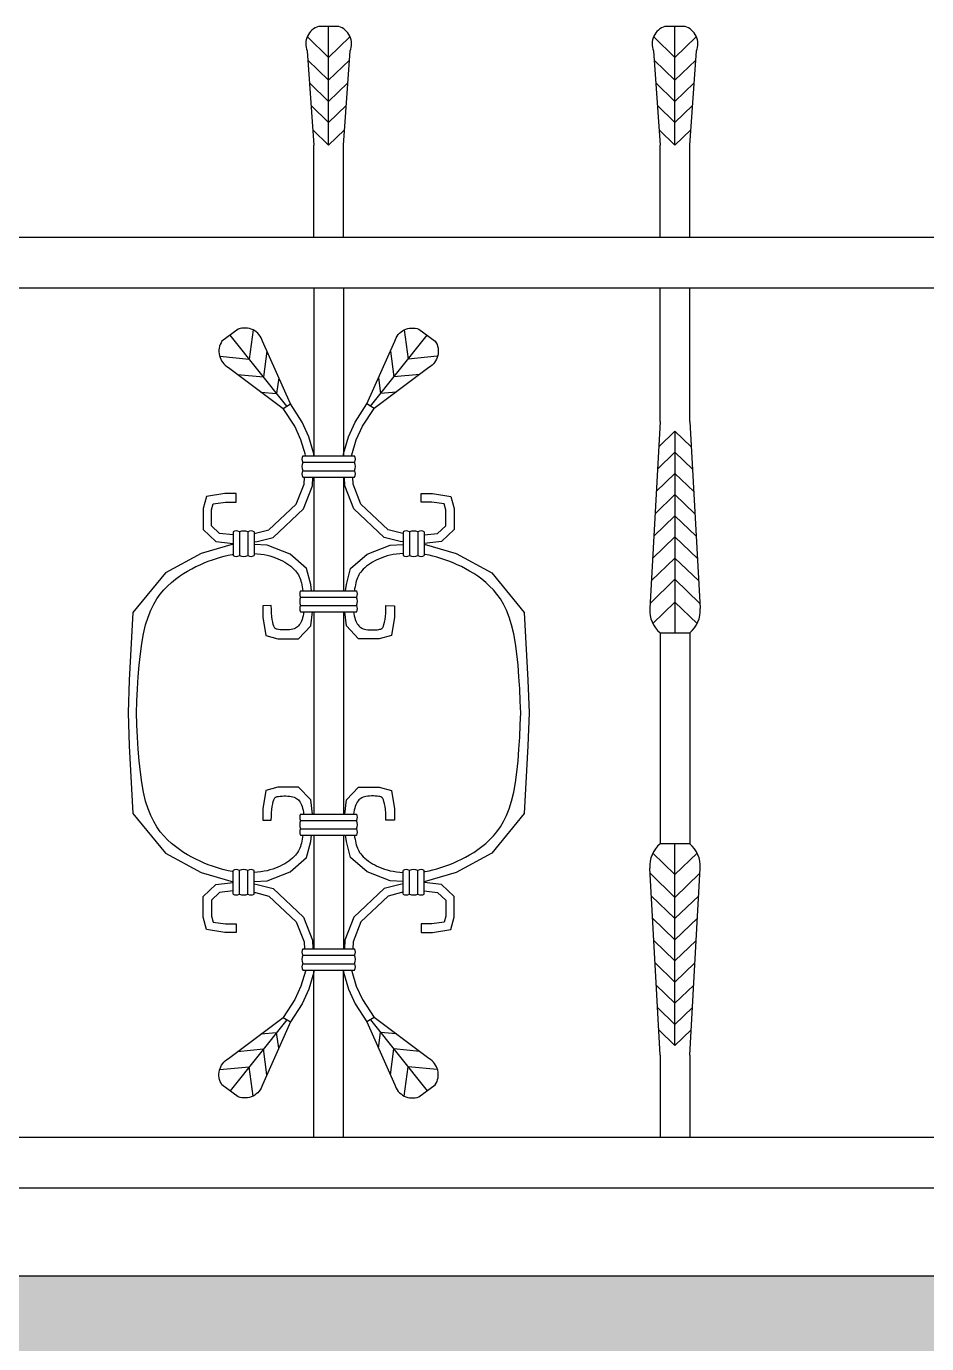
# Model space of a CAD drawing. Header units: metres. Extents: x 515 to 706, y -4 to 163.
# Drawn here: x 635.557 to 636.278, y 84.698 to 85.752 of the extents above; entities that cross this region are included whole.
import ezdxf

# ---------------------------------------------------------------- set-up
doc = ezdxf.new("R2010")
doc.units = ezdxf.units.M
doc.header["$MEASUREMENT"] = 0

msp = doc.modelspace()

# ---------------------------------------------------------------- hatches: boundary and pattern name
at = {"lineweight": 30}
h = msp.add_hatch(dxfattribs=at)
h.set_pattern_fill('AR-CONC', color=256, scale=0.000845287, style=0)
h.set_pattern_definition([(50, (589.71373, 72.95618), (0.1539983, -0.0134731), [0.0161027, -0.17712987]), (355, (589.71373, 72.95618), (-0.0297903, 0.16149767), [0.01288217, -0.1417039]), (100.451, (589.72657, 72.95506), (0.12420857, 0.14802384), [0.0136852, -0.15053714]), (46.1842, (589.71373, 72.99912), (0.22913956, -0.0355378), [0.0241541, -0.2656948]), (96.6356, (589.73283, 72.99616), (0.2006747, 0.2091456), [0.0205278, -0.2258057]), (351.184, (589.71373, 72.99912), (0.200675, 0.2091452), [0.0193233, -0.2125558]), (21, (589.7352, 72.98839), (0.12815807, -0.0864437), [0.0161027, -0.17712987]), (326, (589.7352, 72.98839), (0.05224044, 0.15569167), [0.01288217, -0.1417039]), (71.4514, (589.74588, 72.98118), (0.18039816, 0.0692483), [0.0136852, -0.15053714]), (37.5, (589.713733, 72.95618), (0.002610756, 0.071473265), [0, -0.13998627, 0, -0.14385092, 0, -0.14224065]), (7.5, (589.71373, 72.95618), (0.05648178, 0.08468133), [0, -0.0820165, 0, -0.13676573, 0, -0.05421247]), (327.5, (589.665854, 72.95618), (0.11461295, -0.00484243), [0, -0.05367572, 0, -0.16746824, 0, -0.22221747]), (317.5, (589.64438, 72.95618), (0.12521165, 0.02149268), [0, -0.06977843, 0, -0.11121609, 0, -0.1578066])])
edge = h.paths.add_edge_path()
edge.add_line((634.29946, 84.58302), (634.29946, 84.75208))
edge.add_line((634.29946, 84.75208), (638.27231, 84.75208))
edge.add_arc((638.27231, 84.73517), 0.01691, 360, 450, ccw=False)
edge.add_line((638.28921, 84.73517), (638.28921, 84.59993))
edge.add_arc((638.27231, 84.59993), 0.01691, 270, 360, ccw=False)
edge.add_line((638.27231, 84.58302), (634.29946, 84.58302))

# ---------------------------------------------------------------- linework, layer by layer
for p, q in [((635.79926, 85.65703), (635.79926, 85.75208)), ((636.07651, 85.65703), (636.07651, 85.75208)), ((635.78234, 85.74359), (635.79926, 85.72723)), ((635.81618, 85.74359), (635.79926, 85.72723)), ((636.05959, 85.74359), (636.07651, 85.72723)), ((636.09343, 85.74359), (636.07651, 85.72723)), ((635.78257, 85.72507), (635.79926, 85.70894)), ((635.81594, 85.72507), (635.79926, 85.70894)), ((636.05983, 85.72507), (636.07651, 85.70894)), ((636.09319, 85.72507), (636.07651, 85.70894)), ((635.78387, 85.70688), (635.79926, 85.692)), ((635.81464, 85.70688), (635.79926, 85.692)), ((636.06112, 85.70688), (636.07651, 85.692)), ((636.09189, 85.70688), (636.07651, 85.692)), ((635.78517, 85.68868), (635.79926, 85.67506)), ((635.81334, 85.68868), (635.79926, 85.67506)), ((636.06242, 85.68868), (636.07651, 85.67506)), ((636.0906, 85.68868), (636.07651, 85.67506)), ((635.78655, 85.66932), (635.79926, 85.65703)), ((635.81197, 85.66932), (635.79926, 85.65703)), ((636.0638, 85.66932), (636.07651, 85.65703)), ((636.08922, 85.66932), (636.07651, 85.65703)), ((635.78742, 85.58302), (635.78742, 85.65703)), ((635.81109, 85.58302), (635.81109, 85.65703)), ((636.06468, 85.58302), (636.06468, 85.65703)), ((636.08834, 85.58302), (636.08834, 85.65703)), ((638.04603, 85.58302), (634.38425, 85.58302)), ((638.00545, 85.54245), (634.42482, 85.54245)), ((635.78742, 85.54245), (635.78742, 85.40833)), ((635.81109, 85.54245), (635.81109, 85.40833)), ((636.06468, 85.43594), (636.06468, 85.54245)), ((636.08834, 85.43594), (636.08834, 85.54245)), ((635.76577, 85.44806), (635.72042, 85.50498)), ((635.73874, 85.50915), (635.7357, 85.48581)), ((635.83274, 85.44806), (635.87809, 85.50498)), ((635.85977, 85.50915), (635.86281, 85.48581)), ((635.7498, 85.49225), (635.7471, 85.4715)), ((635.84871, 85.49225), (635.85141, 85.4715)), ((635.71227, 85.48806), (635.7357, 85.48581)), ((635.88624, 85.48806), (635.86281, 85.48581)), ((635.72627, 85.4735), (635.7471, 85.4715)), ((635.7593, 85.47086), (635.75765, 85.45825)), ((635.83922, 85.47086), (635.84086, 85.45825)), ((635.87224, 85.4735), (635.85141, 85.4715)), ((635.74499, 85.45947), (635.75765, 85.45825)), ((635.85352, 85.45947), (635.84086, 85.45825)), ((636.06468, 85.43594), (636.05629, 85.28614)), ((636.08834, 85.43594), (636.09673, 85.28614)), ((636.06354, 85.41573), (636.07651, 85.42827)), ((636.07651, 85.42827), (636.07651, 85.26688)), ((636.08948, 85.41573), (636.07651, 85.42827)), ((635.7785, 85.40833), (635.82001, 85.40833)), ((636.06254, 85.39782), (636.07651, 85.41133)), ((636.09048, 85.39782), (636.07651, 85.41133)), ((635.7785, 85.40326), (635.82001, 85.40326)), ((635.7785, 85.39649), (635.82001, 85.39649)), ((636.06154, 85.37992), (636.07651, 85.39439)), ((636.09148, 85.37992), (636.07651, 85.39439)), ((635.7785, 85.39142), (635.82001, 85.39142)), ((635.78742, 85.39142), (635.78742, 85.3005)), ((635.81109, 85.39142), (635.81109, 85.3005)), ((636.06054, 85.36201), (636.07651, 85.37745)), ((636.09248, 85.36201), (636.07651, 85.37745)), ((636.05953, 85.3441), (636.07651, 85.36052)), ((636.09349, 85.3441), (636.07651, 85.36052)), ((635.72274, 85.34757), (635.72274, 85.32865)), ((635.72781, 85.34757), (635.72781, 85.32865)), ((635.73457, 85.34757), (635.73457, 85.32865)), ((635.73964, 85.34757), (635.73964, 85.32865)), ((635.85887, 85.34757), (635.85887, 85.32865)), ((635.86394, 85.34757), (635.86394, 85.32865)), ((635.8707, 85.34757), (635.8707, 85.32865)), ((635.87577, 85.34757), (635.87577, 85.32865)), ((636.05853, 85.32619), (636.07651, 85.34358)), ((636.09449, 85.32619), (636.07651, 85.34358)), ((636.05753, 85.30828), (636.07651, 85.32664)), ((636.09549, 85.30828), (636.07651, 85.32664)), ((636.05652, 85.29037), (636.07651, 85.3097)), ((636.0965, 85.29037), (636.07651, 85.3097)), ((635.77681, 85.3005), (635.8217, 85.3005)), ((635.77681, 85.29542), (635.8217, 85.29542)), ((635.77681, 85.28866), (635.8217, 85.28866)), ((636.05873, 85.27421), (636.07651, 85.29141)), ((636.09429, 85.27421), (636.07651, 85.29141)), ((635.77681, 85.28359), (635.8217, 85.28359)), ((635.78742, 85.28359), (635.78742, 85.12169)), ((635.81109, 85.28359), (635.81109, 85.12169)), ((636.06468, 85.26688), (636.06468, 85.09783)), ((636.06468, 85.26688), (636.08834, 85.26688)), ((636.08834, 85.26688), (636.08834, 85.09783)), ((635.77681, 85.12169), (635.8217, 85.12169)), ((635.77681, 85.11662), (635.8217, 85.11662)), ((635.77681, 85.10986), (635.8217, 85.10986)), ((635.77681, 85.10479), (635.8217, 85.10479)), ((635.78742, 85.10479), (635.78742, 85.01386)), ((635.81109, 85.10479), (635.81109, 85.01386)), ((636.05873, 85.0905), (636.07651, 85.07331)), ((636.08834, 85.09783), (636.06468, 85.09783)), ((636.07651, 84.93644), (636.07651, 85.09783)), ((636.09429, 85.0905), (636.07651, 85.07331)), ((636.06468, 84.92877), (636.05629, 85.07857)), ((636.08834, 84.92877), (636.09673, 85.07857)), ((635.72274, 85.05772), (635.72274, 85.07664)), ((635.72781, 85.05772), (635.72781, 85.07664)), ((635.73457, 85.05772), (635.73457, 85.07664)), ((635.73964, 85.05772), (635.73964, 85.07664)), ((635.85887, 85.05772), (635.85887, 85.07664)), ((635.86394, 85.05772), (635.86394, 85.07664)), ((635.8707, 85.05772), (635.8707, 85.07664)), ((635.87577, 85.05772), (635.87577, 85.07664)), ((636.05652, 85.07434), (636.07651, 85.05501)), ((636.0965, 85.07434), (636.07651, 85.05501)), ((636.05753, 85.05643), (636.07651, 85.03807)), ((636.09549, 85.05643), (636.07651, 85.03807)), ((636.05853, 85.03852), (636.07651, 85.02113)), ((636.09449, 85.03852), (636.07651, 85.02113)), ((635.7785, 85.01386), (635.82001, 85.01386)), ((636.05953, 85.02061), (636.07651, 85.0042)), ((636.09349, 85.02061), (636.07651, 85.0042)), ((635.7785, 85.00879), (635.82001, 85.00879)), ((635.7785, 85.00203), (635.82001, 85.00203)), ((635.7785, 84.99696), (635.82001, 84.99696)), ((635.78742, 84.86284), (635.78742, 84.99696)), ((635.81109, 84.86284), (635.81109, 84.99696)), ((636.06054, 85.0027), (636.07651, 84.98726)), ((636.09248, 85.0027), (636.07651, 84.98726)), ((636.06154, 84.9848), (636.07651, 84.97032)), ((636.09148, 84.9848), (636.07651, 84.97032)), ((636.06254, 84.96689), (636.07651, 84.95338)), ((636.09048, 84.96689), (636.07651, 84.95338)), ((635.76577, 84.95722), (635.72042, 84.9003)), ((635.83274, 84.95722), (635.87809, 84.9003)), ((635.74499, 84.94582), (635.75765, 84.94704)), ((635.7593, 84.93442), (635.75765, 84.94704)), ((635.83922, 84.93442), (635.84086, 84.94704)), ((635.85352, 84.94582), (635.84086, 84.94704)), ((636.06354, 84.94898), (636.07651, 84.93644)), ((636.08948, 84.94898), (636.07651, 84.93644)), ((635.72627, 84.93178), (635.7471, 84.93379)), ((635.7498, 84.91304), (635.7471, 84.93379)), ((635.84871, 84.91304), (635.85141, 84.93379)), ((635.87224, 84.93178), (635.85141, 84.93379)), ((635.71227, 84.91722), (635.7357, 84.91948)), ((635.73874, 84.89614), (635.7357, 84.91948)), ((635.85977, 84.89614), (635.86281, 84.91948)), ((635.88624, 84.91722), (635.86281, 84.91948)), ((636.06468, 84.92877), (636.06468, 84.86284)), ((636.08834, 84.92877), (636.08834, 84.86284)), ((638.00545, 84.86284), (634.42482, 84.86284)), ((638.04603, 84.82226), (634.38425, 84.82226)), ((638.27231, 84.75208), (634.29946, 84.75208))]:
    msp.add_line(p, q, dxfattribs=at)
for points in [[(635.81109, 85.65703), (635.81646, 85.73244, 0.4353511), (635.80734, 85.75208), (635.79117, 85.75208, 0.4353511), (635.78205, 85.73244), (635.78742, 85.65703)], [(636.08834, 85.65703), (636.09372, 85.73244, 0.4353511), (636.08459, 85.75208), (636.06842, 85.75208, 0.4353511), (636.0593, 85.73244), (636.06468, 85.65703)]]:
    msp.add_lwpolyline(points, format="xyb", dxfattribs=at)
for points in [[(635.7686, 85.4499), (635.74632, 85.50009, 0.4353511), (635.72695, 85.50977), (635.71389, 85.5002, 0.4353511), (635.719, 85.47916), (635.76293, 85.44622)], [(635.82991, 85.4499), (635.85219, 85.50009, -0.4353511), (635.87156, 85.50977), (635.88462, 85.5002, -0.4353511), (635.87952, 85.47916), (635.83558, 85.44622)], [(635.7686, 84.95538), (635.74632, 84.90519, -0.4353511), (635.72695, 84.89552), (635.71389, 84.90508, -0.4353511), (635.719, 84.92613), (635.76293, 84.95907)], [(635.82991, 84.95538), (635.85219, 84.90519, 0.4353511), (635.87156, 84.89552), (635.88462, 84.90508, 0.4353511), (635.87952, 84.92613), (635.83558, 84.95907)]]:
    msp.add_lwpolyline(points, format="xyb", close=True, dxfattribs=at)
for points in [[(635.78058, 85.40833), (635.78062, 85.4092), (635.77712, 85.42121), (635.77214, 85.43205), (635.76293, 85.44622)], [(635.78735, 85.40833), (635.78742, 85.41002), (635.78347, 85.42358), (635.77807, 85.43532), (635.7686, 85.4499)], [(635.81116, 85.40833), (635.81109, 85.41002), (635.81504, 85.42358), (635.82044, 85.43532), (635.82991, 85.4499)], [(635.81793, 85.40833), (635.81789, 85.4092), (635.8214, 85.42121), (635.82638, 85.43205), (635.83558, 85.44622)], [(635.73964, 85.34629), (635.74081, 85.34643), (635.7515, 85.34926), (635.77339, 85.36981), (635.77959, 85.3858), (635.77983, 85.39142)], [(635.73964, 85.33948), (635.74208, 85.33977), (635.75489, 85.34316), (635.77914, 85.36593), (635.78629, 85.38439), (635.7866, 85.39142)], [(635.85887, 85.33948), (635.85643, 85.33977), (635.84363, 85.34316), (635.81937, 85.36593), (635.81222, 85.38439), (635.81191, 85.39142)], [(635.85887, 85.34629), (635.8577, 85.34643), (635.84701, 85.34926), (635.82512, 85.36981), (635.81893, 85.3858), (635.81868, 85.39142)], [(635.72274, 85.34507), (635.71198, 85.34625), (635.70555, 85.35244), (635.70555, 85.36526), (635.7068, 85.36993), (635.71662, 85.37145), (635.72514, 85.37145), (635.72514, 85.37821), (635.7161, 85.37821), (635.70142, 85.37595), (635.69878, 85.36615), (635.69878, 85.34957), (635.70895, 85.33977), (635.72274, 85.33827)], [(635.87577, 85.34507), (635.88653, 85.34625), (635.89297, 85.35244), (635.89297, 85.36526), (635.89171, 85.36993), (635.88189, 85.37145), (635.87337, 85.37145), (635.87337, 85.37821), (635.88241, 85.37821), (635.89709, 85.37595), (635.89973, 85.36615), (635.89973, 85.34957), (635.88956, 85.33977), (635.87577, 85.33827)], [(635.72274, 85.33766), (635.69725, 85.33023), (635.66861, 85.31479), (635.64261, 85.28316), (635.63968, 85.22894), (635.63865, 85.20264), (635.63968, 85.17634), (635.64261, 85.12212), (635.66861, 85.0905), (635.69725, 85.07506), (635.72274, 85.06763)], [(635.78563, 85.3005), (635.78505, 85.30538), (635.78166, 85.31818), (635.76847, 85.32985), (635.75, 85.337), (635.73964, 85.33746)], [(635.73964, 85.33035), (635.74237, 85.33011), (635.74502, 85.32978), (635.74756, 85.32935), (635.74999, 85.32885), (635.7523, 85.32826), (635.75451, 85.3276), (635.75661, 85.32687), (635.75862, 85.32607), (635.76054, 85.3252), (635.76238, 85.32428), (635.76413, 85.32328), (635.76581, 85.32224), (635.76739, 85.32114), (635.76887, 85.32001), (635.77024, 85.31885), (635.77149, 85.31767), (635.77261, 85.3165), (635.77359, 85.31534), (635.77442, 85.3142), (635.77512, 85.31307), (635.77573, 85.31193), (635.77625, 85.31075), (635.77671, 85.30951), (635.77712, 85.30818), (635.77749, 85.30677), (635.77783, 85.30526), (635.77815, 85.30364), (635.77844, 85.30196), (635.77867, 85.3005)], [(635.81288, 85.3005), (635.81346, 85.30538), (635.81686, 85.31818), (635.83004, 85.32985), (635.84851, 85.337), (635.85887, 85.33746)], [(635.85887, 85.33035), (635.85614, 85.33011), (635.8535, 85.32978), (635.85095, 85.32935), (635.84852, 85.32885), (635.84621, 85.32826), (635.844, 85.3276), (635.8419, 85.32687), (635.83989, 85.32607), (635.83797, 85.3252), (635.83614, 85.32428), (635.83438, 85.32328), (635.83271, 85.32224), (635.83112, 85.32114), (635.82964, 85.32001), (635.82827, 85.31885), (635.82702, 85.31767), (635.8259, 85.3165), (635.82492, 85.31534), (635.82409, 85.3142), (635.82339, 85.31307), (635.82279, 85.31193), (635.82226, 85.31075), (635.8218, 85.30951), (635.82139, 85.30818), (635.82102, 85.30677), (635.82068, 85.30526), (635.82037, 85.30364), (635.82007, 85.30196), (635.81984, 85.3005)], [(635.87577, 85.33766), (635.90126, 85.33023), (635.9299, 85.31479), (635.9559, 85.28316), (635.95884, 85.22894), (635.95986, 85.20264), (635.95884, 85.17634), (635.9559, 85.12212), (635.9299, 85.0905), (635.90126, 85.07506), (635.87577, 85.06763)], [(635.64541, 85.20236), (635.64582, 85.21222), (635.6463, 85.222), (635.6469, 85.23161), (635.64765, 85.24094), (635.64858, 85.24988), (635.64972, 85.2583), (635.6511, 85.26609), (635.65274, 85.27311), (635.65466, 85.27932), (635.65682, 85.28479), (635.6592, 85.28961), (635.66177, 85.29388), (635.66449, 85.29767), (635.66736, 85.30107), (635.67036, 85.30415), (635.67347, 85.30697), (635.67665, 85.30958), (635.67987, 85.31198), (635.68311, 85.31417), (635.68638, 85.31618), (635.68967, 85.31803), (635.69298, 85.31973), (635.69629, 85.32129), (635.69961, 85.32273), (635.70291, 85.32406), (635.70618, 85.32528), (635.70941, 85.32636), (635.7126, 85.32733), (635.71575, 85.32817), (635.71887, 85.32888), (635.72195, 85.32947), (635.72274, 85.32958)], [(635.9531, 85.20236), (635.95269, 85.21222), (635.95221, 85.222), (635.95161, 85.23161), (635.95086, 85.24094), (635.94993, 85.24988), (635.94879, 85.2583), (635.94741, 85.26609), (635.94577, 85.27311), (635.94385, 85.27932), (635.94169, 85.28479), (635.93931, 85.28961), (635.93674, 85.29388), (635.93402, 85.29767), (635.93115, 85.30107), (635.92815, 85.30415), (635.92504, 85.30697), (635.92186, 85.30958), (635.91864, 85.31198), (635.9154, 85.31417), (635.91213, 85.31618), (635.90884, 85.31803), (635.90553, 85.31973), (635.90222, 85.32129), (635.8989, 85.32273), (635.8956, 85.32406), (635.89233, 85.32528), (635.8891, 85.32636), (635.88591, 85.32733), (635.88276, 85.32817), (635.87964, 85.32888), (635.87656, 85.32947), (635.87577, 85.32958)], [(635.77925, 85.28359), (635.77906, 85.28202), (635.77877, 85.28035), (635.77841, 85.27879), (635.77799, 85.27737), (635.7775, 85.27609), (635.77696, 85.27496), (635.77637, 85.27395), (635.77572, 85.27306), (635.77502, 85.27228), (635.77428, 85.2716), (635.77348, 85.27101), (635.77262, 85.27051), (635.77167, 85.27009), (635.77059, 85.26973), (635.76936, 85.26944), (635.76799, 85.26923), (635.76652, 85.26909), (635.765, 85.26904), (635.76347, 85.26905), (635.76194, 85.26912), (635.76048, 85.26924), (635.7592, 85.2694), (635.75818, 85.26958), (635.75746, 85.26977), (635.75701, 85.26995), (635.75674, 85.27011), (635.75653, 85.27028), (635.75627, 85.27058), (635.7559, 85.27116), (635.75546, 85.27214), (635.75498, 85.27354), (635.75453, 85.27531), (635.75413, 85.27742), (635.75381, 85.27982), (635.75357, 85.28247), (635.75342, 85.28535), (635.75337, 85.28854), (635.74661, 85.28843), (635.74661, 85.2794), (635.74887, 85.26471), (635.75867, 85.26208), (635.77525, 85.26208), (635.78505, 85.27224), (635.78628, 85.28359)], [(635.81926, 85.28359), (635.81946, 85.28202), (635.81974, 85.28035), (635.8201, 85.27879), (635.82053, 85.27737), (635.82101, 85.27609), (635.82155, 85.27496), (635.82215, 85.27395), (635.82279, 85.27306), (635.82349, 85.27228), (635.82423, 85.2716), (635.82503, 85.27101), (635.82589, 85.27051), (635.82684, 85.27009), (635.82792, 85.26973), (635.82916, 85.26944), (635.83053, 85.26923), (635.83199, 85.26909), (635.83351, 85.26904), (635.83505, 85.26905), (635.83657, 85.26912), (635.83803, 85.26924), (635.83931, 85.2694), (635.84033, 85.26958), (635.84105, 85.26977), (635.8415, 85.26995), (635.84177, 85.27011), (635.84198, 85.27028), (635.84224, 85.27058), (635.84261, 85.27116), (635.84306, 85.27214), (635.84353, 85.27354), (635.84398, 85.27531), (635.84438, 85.27742), (635.8447, 85.27982), (635.84494, 85.28247), (635.84509, 85.28535), (635.84514, 85.28854), (635.8519, 85.28843), (635.8519, 85.2794), (635.84964, 85.26471), (635.83984, 85.26208), (635.82326, 85.26208), (635.81346, 85.27224), (635.81223, 85.28359)], [(635.72274, 85.0757), (635.72195, 85.07582), (635.71887, 85.0764), (635.71575, 85.07712), (635.7126, 85.07796), (635.70941, 85.07892), (635.70618, 85.08001), (635.70291, 85.08122), (635.69961, 85.08255), (635.69629, 85.08399), (635.69298, 85.08556), (635.68967, 85.08725), (635.68638, 85.0891), (635.68311, 85.09111), (635.67987, 85.09331), (635.67665, 85.0957), (635.67347, 85.09831), (635.67036, 85.10114), (635.66736, 85.10422), (635.66449, 85.10761), (635.66177, 85.1114), (635.6592, 85.11567), (635.65682, 85.1205), (635.65466, 85.12597), (635.65274, 85.13218), (635.6511, 85.1392), (635.64972, 85.14698), (635.64858, 85.1554), (635.64765, 85.16434), (635.6469, 85.17367), (635.6463, 85.18329), (635.64582, 85.19307), (635.64541, 85.20292)], [(635.87577, 85.0757), (635.87656, 85.07582), (635.87964, 85.0764), (635.88276, 85.07712), (635.88591, 85.07796), (635.8891, 85.07892), (635.89233, 85.08001), (635.8956, 85.08122), (635.8989, 85.08255), (635.90222, 85.08399), (635.90553, 85.08556), (635.90884, 85.08725), (635.91213, 85.0891), (635.9154, 85.09111), (635.91864, 85.09331), (635.92186, 85.0957), (635.92504, 85.09831), (635.92815, 85.10114), (635.93115, 85.10422), (635.93402, 85.10761), (635.93674, 85.1114), (635.93931, 85.11567), (635.94169, 85.1205), (635.94385, 85.12597), (635.94577, 85.13218), (635.94741, 85.1392), (635.94879, 85.14698), (635.94993, 85.1554), (635.95086, 85.16434), (635.95161, 85.17367), (635.95221, 85.18329), (635.95269, 85.19307), (635.9531, 85.20292)], [(635.78628, 85.12169), (635.78505, 85.13304), (635.77525, 85.14321), (635.75867, 85.14321), (635.74887, 85.14057), (635.74661, 85.12589), (635.74661, 85.11685), (635.75337, 85.11674), (635.75342, 85.11993), (635.75357, 85.12282), (635.75381, 85.12547), (635.75413, 85.12787), (635.75453, 85.12997), (635.75498, 85.13175), (635.75546, 85.13315), (635.7559, 85.13412), (635.75627, 85.1347), (635.75653, 85.135), (635.75674, 85.13518), (635.75701, 85.13533), (635.75746, 85.13551), (635.75818, 85.13571), (635.7592, 85.13589), (635.76048, 85.13604), (635.76194, 85.13616), (635.76347, 85.13624), (635.765, 85.13625), (635.76652, 85.13619), (635.76799, 85.13606), (635.76936, 85.13584), (635.77059, 85.13555), (635.77167, 85.1352), (635.77262, 85.13478), (635.77348, 85.13427), (635.77428, 85.13369), (635.77502, 85.13301), (635.77572, 85.13223), (635.77637, 85.13134), (635.77696, 85.13033), (635.7775, 85.12919), (635.77799, 85.12792), (635.77841, 85.12649), (635.77877, 85.12493), (635.77906, 85.12327), (635.77925, 85.12169)], [(635.81223, 85.12169), (635.81346, 85.13304), (635.82326, 85.14321), (635.83984, 85.14321), (635.84964, 85.14057), (635.8519, 85.12589), (635.8519, 85.11685), (635.84514, 85.11674), (635.84509, 85.11993), (635.84494, 85.12282), (635.8447, 85.12547), (635.84438, 85.12787), (635.84398, 85.12997), (635.84353, 85.13175), (635.84306, 85.13315), (635.84261, 85.13412), (635.84224, 85.1347), (635.84198, 85.135), (635.84177, 85.13518), (635.8415, 85.13533), (635.84105, 85.13551), (635.84033, 85.13571), (635.83931, 85.13589), (635.83803, 85.13604), (635.83657, 85.13616), (635.83505, 85.13624), (635.83351, 85.13625), (635.83199, 85.13619), (635.83053, 85.13606), (635.82916, 85.13584), (635.82792, 85.13555), (635.82684, 85.1352), (635.82589, 85.13478), (635.82503, 85.13427), (635.82423, 85.13369), (635.82349, 85.13301), (635.82279, 85.13223), (635.82215, 85.13134), (635.82155, 85.13033), (635.82101, 85.12919), (635.82053, 85.12792), (635.8201, 85.12649), (635.81974, 85.12493), (635.81946, 85.12327), (635.81926, 85.12169)], [(635.73964, 85.06782), (635.75, 85.06828), (635.76847, 85.07543), (635.78166, 85.08711), (635.78505, 85.09991), (635.78563, 85.10479)], [(635.77867, 85.10479), (635.77844, 85.10333), (635.77815, 85.10164), (635.77783, 85.10003), (635.77749, 85.09851), (635.77712, 85.0971), (635.77671, 85.09578), (635.77625, 85.09453), (635.77573, 85.09335), (635.77512, 85.09221), (635.77442, 85.09109), (635.77359, 85.08995), (635.77261, 85.08879), (635.77149, 85.08761), (635.77024, 85.08644), (635.76887, 85.08528), (635.76739, 85.08414), (635.76581, 85.08305), (635.76413, 85.082), (635.76238, 85.08101), (635.76054, 85.08008), (635.75862, 85.07921), (635.75661, 85.07842), (635.75451, 85.07768), (635.7523, 85.07702), (635.74999, 85.07644), (635.74756, 85.07593), (635.74502, 85.07551), (635.74237, 85.07517), (635.73964, 85.07493)], [(635.85887, 85.06782), (635.84851, 85.06828), (635.83004, 85.07543), (635.81686, 85.08711), (635.81346, 85.09991), (635.81288, 85.10479)], [(635.81984, 85.10479), (635.82007, 85.10333), (635.82037, 85.10164), (635.82068, 85.10003), (635.82102, 85.09851), (635.82139, 85.0971), (635.8218, 85.09578), (635.82226, 85.09453), (635.82279, 85.09335), (635.82339, 85.09221), (635.82409, 85.09109), (635.82492, 85.08995), (635.8259, 85.08879), (635.82702, 85.08761), (635.82827, 85.08644), (635.82964, 85.08528), (635.83112, 85.08414), (635.83271, 85.08305), (635.83438, 85.082), (635.83614, 85.08101), (635.83797, 85.08008), (635.83989, 85.07921), (635.8419, 85.07842), (635.844, 85.07768), (635.84621, 85.07702), (635.84852, 85.07644), (635.85095, 85.07593), (635.8535, 85.07551), (635.85614, 85.07517), (635.85887, 85.07493)], [(635.72274, 85.06021), (635.71198, 85.05904), (635.70555, 85.05284), (635.70555, 85.04003), (635.7068, 85.03535), (635.71662, 85.03384), (635.72514, 85.03384), (635.72514, 85.02708), (635.7161, 85.02708), (635.70142, 85.02934), (635.69878, 85.03914), (635.69878, 85.05572), (635.70895, 85.06551), (635.72274, 85.06701)], [(635.87577, 85.06021), (635.88653, 85.05904), (635.89297, 85.05284), (635.89297, 85.04003), (635.89171, 85.03535), (635.88189, 85.03384), (635.87337, 85.03384), (635.87337, 85.02708), (635.88241, 85.02708), (635.89709, 85.02934), (635.89973, 85.03914), (635.89973, 85.05572), (635.88956, 85.06551), (635.87577, 85.06701)], [(635.73964, 85.0658), (635.74208, 85.06551), (635.75489, 85.06212), (635.77914, 85.03935), (635.78629, 85.02089), (635.7866, 85.01386)], [(635.73964, 85.05899), (635.74081, 85.05885), (635.7515, 85.05602), (635.77339, 85.03548), (635.77959, 85.01948), (635.77983, 85.01386)], [(635.85887, 85.0658), (635.85643, 85.06551), (635.84363, 85.06212), (635.81937, 85.03935), (635.81222, 85.02089), (635.81191, 85.01386)], [(635.85887, 85.05899), (635.8577, 85.05885), (635.84701, 85.05602), (635.82512, 85.03548), (635.81893, 85.01948), (635.81868, 85.01386)], [(635.78058, 84.99696), (635.78062, 84.99609), (635.77712, 84.98407), (635.77214, 84.97323), (635.76293, 84.95907)], [(635.78735, 84.99696), (635.78742, 84.99527), (635.78347, 84.9817), (635.77807, 84.96996), (635.7686, 84.95538)], [(635.81116, 84.99696), (635.81109, 84.99527), (635.81504, 84.9817), (635.82044, 84.96996), (635.82991, 84.95538)], [(635.81793, 84.99696), (635.81789, 84.99609), (635.8214, 84.98407), (635.82638, 84.97323), (635.83558, 84.95907)]]:
    msp.add_lwpolyline(points, dxfattribs=at)
for centre, radius, start, end in [((635.78286, 85.40579), 0.00504, 149.77678, 210.22322), ((635.81566, 85.40579), 0.00504, 329.77678, 30.22322), ((635.78651, 85.39987), 0.00869, 157.10166, 202.89834), ((635.78286, 85.39396), 0.00504, 149.77678, 210.22322), ((635.812, 85.39987), 0.00869, 337.10166, 22.89834), ((635.81566, 85.39396), 0.00504, 329.77678, 30.22322), ((635.72527, 85.34322), 0.00504, 59.77678, 120.22322), ((635.73119, 85.33956), 0.00869, 67.10166, 112.89834), ((635.73711, 85.34322), 0.00504, 59.77678, 120.22322), ((635.8614, 85.34322), 0.00504, 59.77678, 120.22322), ((635.86732, 85.33956), 0.00869, 67.10166, 112.89834), ((635.87324, 85.34322), 0.00504, 59.77678, 120.22322), ((635.72527, 85.333), 0.00504, 239.77678, 300.22322), ((635.73119, 85.33665), 0.00869, 247.10166, 292.89834), ((635.73711, 85.333), 0.00504, 239.77678, 300.22322), ((635.8614, 85.333), 0.00504, 239.77678, 300.22322), ((635.86732, 85.33665), 0.00869, 247.10166, 292.89834), ((635.87324, 85.333), 0.00504, 239.77678, 300.22322), ((635.78117, 85.29796), 0.00504, 149.77678, 210.22322), ((635.81735, 85.29796), 0.00504, 329.77678, 30.22322), ((635.78482, 85.29204), 0.00869, 157.10166, 202.89834), ((635.78117, 85.28613), 0.00504, 149.77678, 210.22322), ((635.81369, 85.29204), 0.00869, 337.10166, 22.89834), ((635.81735, 85.28613), 0.00504, 329.77678, 30.22322), ((636.07895, 85.28456), 0.02272, 176.01776, 231.0717), ((636.07407, 85.28456), 0.02272, 308.9283, 3.98224), ((635.78117, 85.11916), 0.00504, 149.77678, 210.22322), ((635.81735, 85.11916), 0.00504, 329.77678, 30.22322), ((635.78482, 85.11324), 0.00869, 157.10166, 202.89834), ((635.78117, 85.10732), 0.00504, 149.77678, 210.22322), ((635.81369, 85.11324), 0.00869, 337.10166, 22.89834), ((635.81735, 85.10732), 0.00504, 329.77678, 30.22322), ((636.07895, 85.08015), 0.02272, 128.9283, 183.98224), ((636.07407, 85.08015), 0.02272, 356.01776, 51.0717), ((635.72527, 85.07229), 0.00504, 59.77678, 120.22322), ((635.73119, 85.06863), 0.00869, 67.10166, 112.89834), ((635.73711, 85.07229), 0.00504, 59.77678, 120.22322), ((635.8614, 85.07229), 0.00504, 59.77678, 120.22322), ((635.86732, 85.06863), 0.00869, 67.10166, 112.89834), ((635.87324, 85.07229), 0.00504, 59.77678, 120.22322), ((635.72527, 85.06207), 0.00504, 239.77678, 300.22322), ((635.73119, 85.06572), 0.00869, 247.10166, 292.89834), ((635.73711, 85.06207), 0.00504, 239.77678, 300.22322), ((635.8614, 85.06207), 0.00504, 239.77678, 300.22322), ((635.86732, 85.06572), 0.00869, 247.10166, 292.89834), ((635.87324, 85.06207), 0.00504, 239.77678, 300.22322), ((635.78286, 85.01133), 0.00504, 149.77678, 210.22322), ((635.81566, 85.01133), 0.00504, 329.77678, 30.22322), ((635.78651, 85.00541), 0.00869, 157.10166, 202.89834), ((635.812, 85.00541), 0.00869, 337.10166, 22.89834), ((635.78286, 84.99949), 0.00504, 149.77678, 210.22322), ((635.81566, 84.99949), 0.00504, 329.77678, 30.22322)]:
    msp.add_arc(centre, radius, start, end, dxfattribs=at)

doc.saveas('drawing.dxf')
